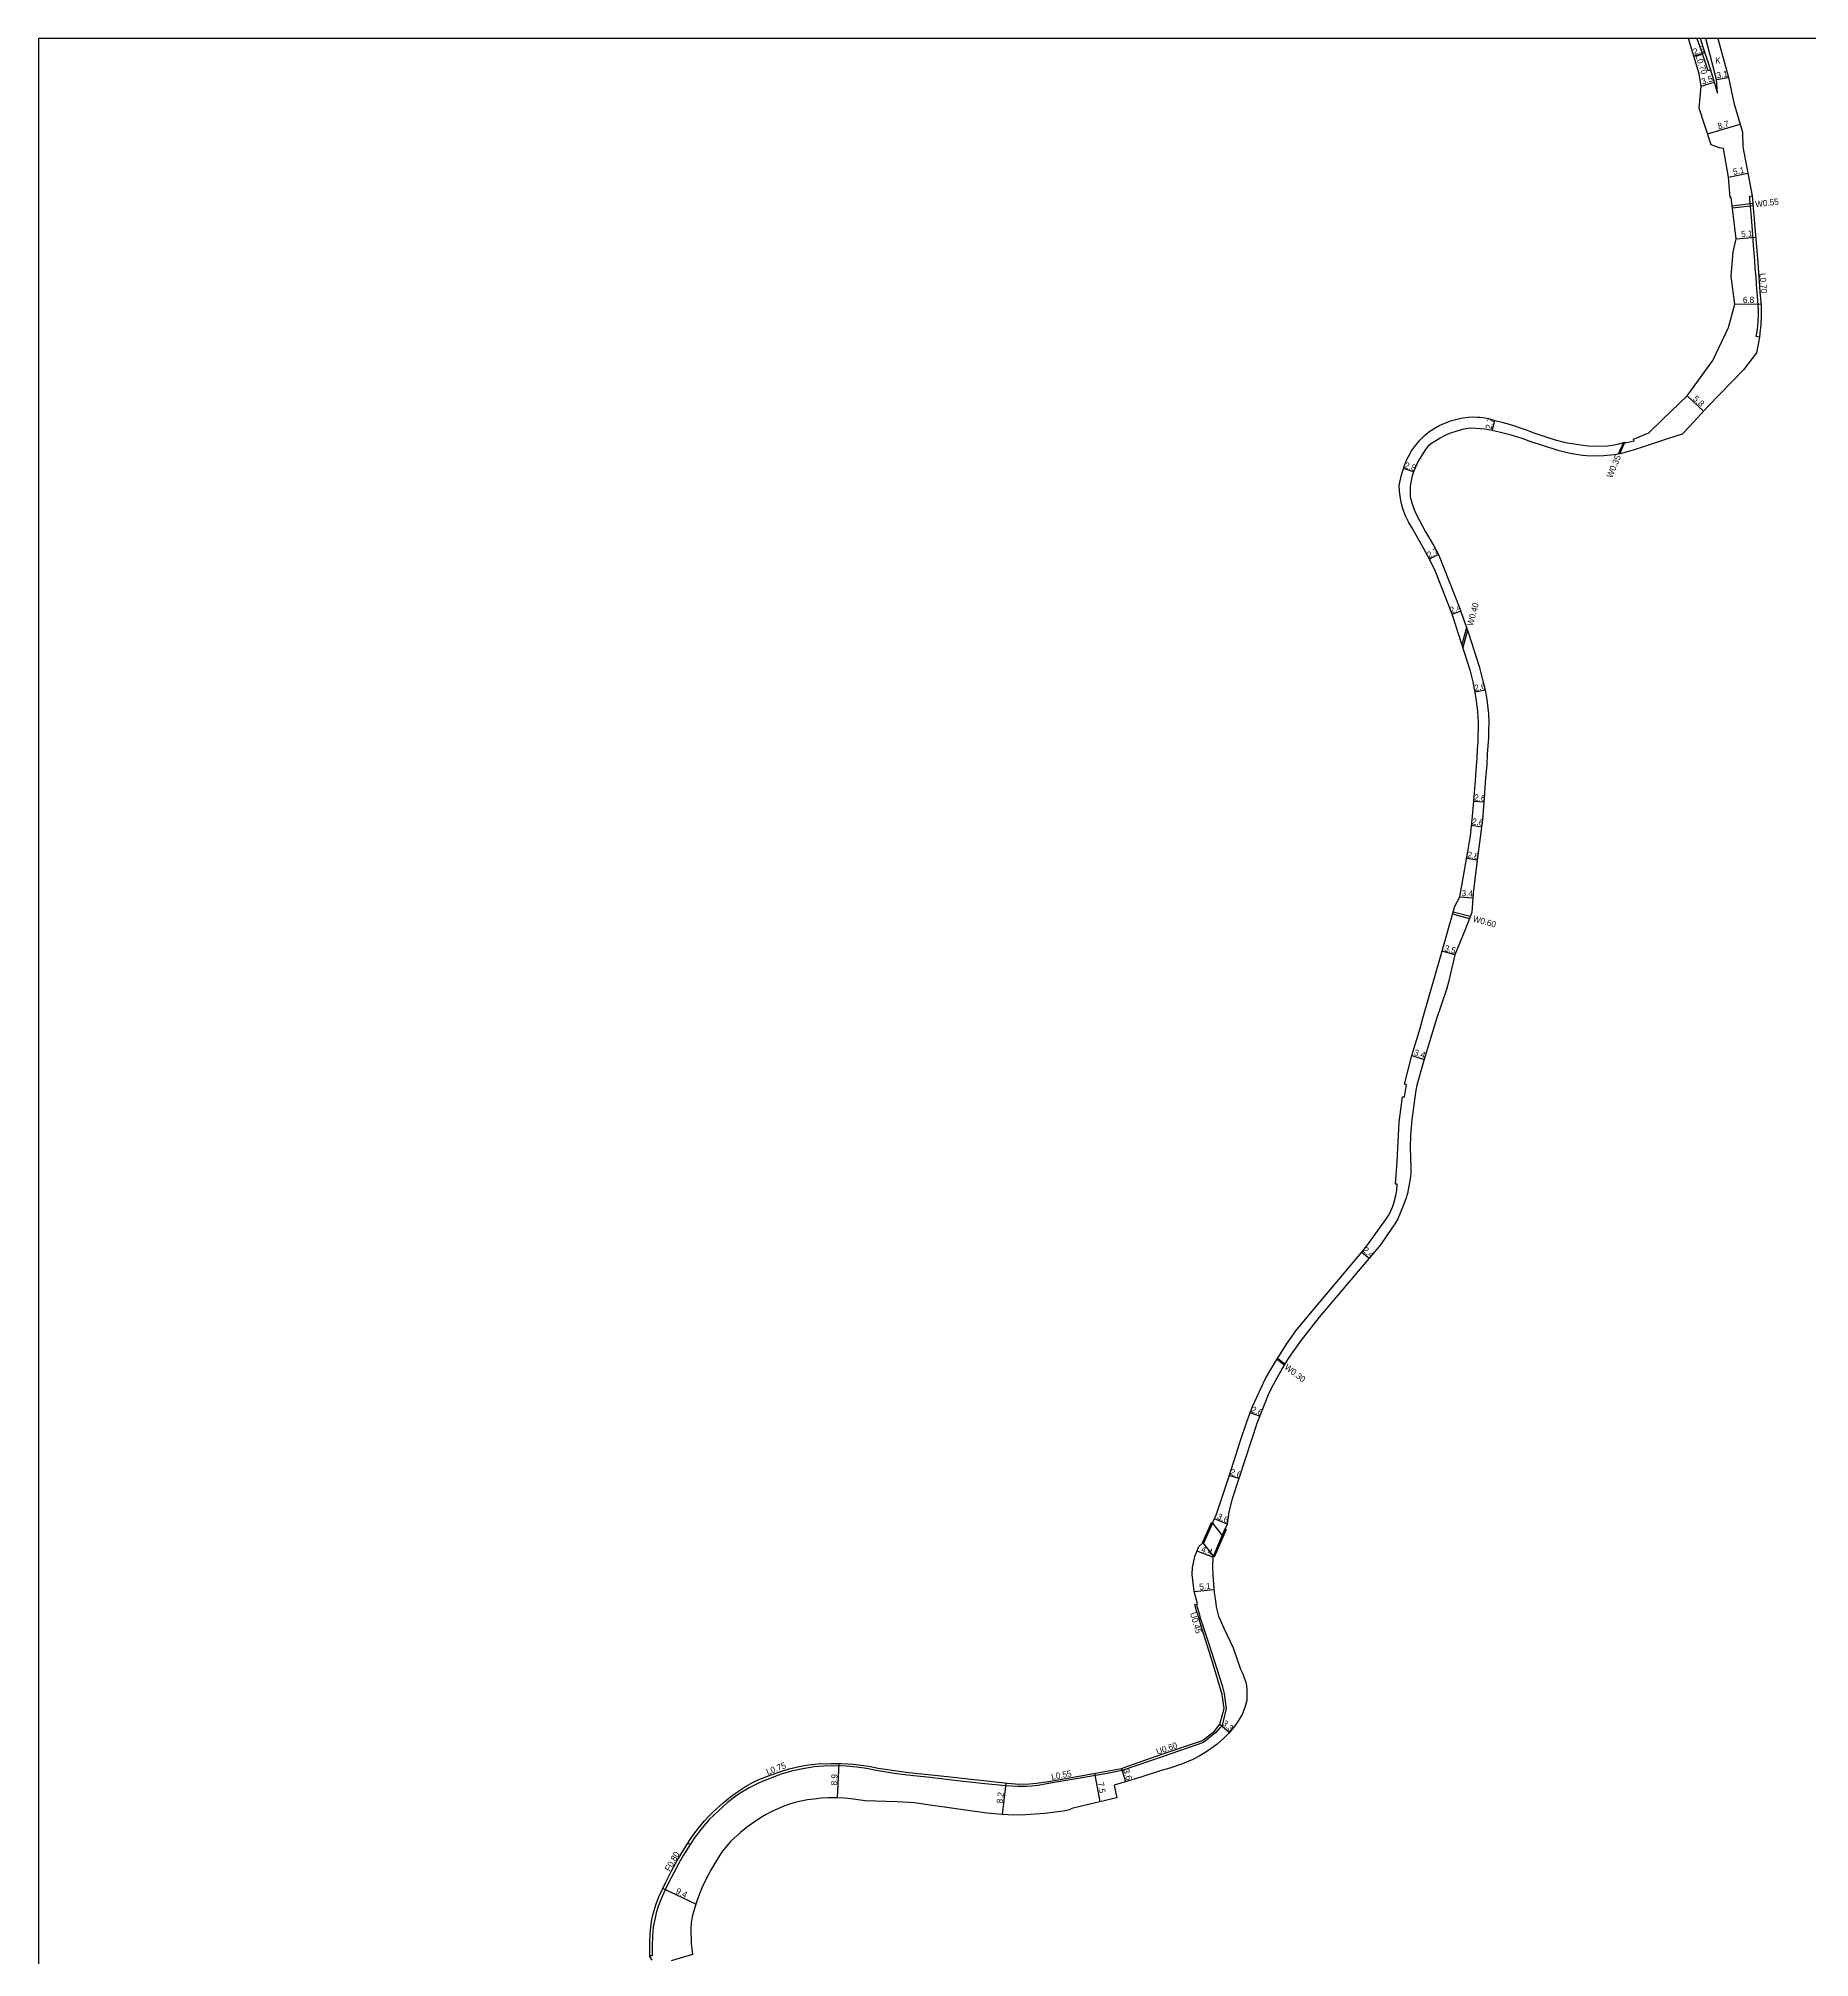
# Model space of a CAD drawing. Header units: metres. Extents: x 0 to 2400, y -93000 to -90000.
# Drawn here: x 800 to 1255.9, y -90494.1 to -90000 of the extents above; entities that cross this region are included whole.
import ezdxf

# ---------------------------------------------------------------- set-up
doc = ezdxf.new("R2010")
doc.units = ezdxf.units.M
doc.header["$LTSCALE"] = 2.5
for name, color, linetype in [('側溝・桝', 7, 'Continuous'), ('図郭', 7, 'Continuous'), ('幅員', 7, 'Continuous'), ('舗装', 7, 'Continuous'), ('道路', 7, 'Continuous')]:
    doc.layers.add(name, color=color, linetype=linetype)
doc.styles.get("Standard").update_dxf_attribs({"font": ''})
doc.styles.get('Standard').set_extended_font_data('@MS PGothic')

msp = doc.modelspace()

# ---------------------------------------------------------------- linework, layer by layer
at = {"layer": '側溝・桝', "ltscale": 0.5, "flags": 128}
for points in [[(1226.89, -90000), (1227.85, -90002.88), (1229.68, -90008.25), (1230.33, -90008.07)], [(1242.95, -90076.88), (1242.14, -90076.73), (1242.4, -90075.45), (1242.58, -90074.02), (1242.65, -90072.9), (1242.73, -90071.22), (1242.71, -90070.14), (1242.65, -90068.62), (1242.56, -90067.67), (1242.45, -90066.18), (1242.33, -90064.54), (1242.25, -90063.4), (1242.1, -90061.35), (1241.91, -90059.15), (1241.75, -90057.15), (1241.56, -90054.33), (1241.36, -90052.06), (1241.14, -90049.37), (1240.9, -90046.03), (1240.66, -90043.29), (1240.53, -90041.47), (1240.49, -90040.6), (1241.13, -90040.55)], [(1241.29, -90042.55), (1235.94, -90043.19)], [(1241.34, -90043.09), (1236.01, -90043.74)], [(1207.97, -90104.03), (1206.6, -90107.06), (1206.6, -90107.06)], [(1207.04, -90106.98), (1208.31, -90103.94)], [(1167.55, -90151.66), (1166.37, -90156.1)], [(1167.79, -90152.33), (1166.6, -90156.8)], [(1120.68, -90341.59), (1118.8, -90340.11)], [(1120.83, -90341.32), (1118.96, -90339.86)], [(1078.94, -90445.97), (1075.09, -90446.72), (1067.58, -90448.01), (1061.47, -90449.07), (1059.14, -90449.47), (1057.35, -90449.77), (1055.7, -90449.93), (1054.41, -90450.04), (1052.12, -90450.08), (1049.11, -90449.91), (1043.59, -90449.33), (1036.54, -90448.56), (1029.52, -90447.77), (1023.68, -90447.16), (1020.24, -90446.67), (1015.62, -90445.92), (1013.18, -90445.43), (1010.62, -90445.04), (1007.91, -90444.82), (1005.62, -90444.73), (1002.14, -90444.79), (999.63, -90445), (996.73, -90445.47), (993.82, -90446.15), (991.19, -90446.92), (988.56, -90447.89), (985.7, -90449), (982.94, -90450.36), (980.23, -90452.06), (977.4, -90454.21), (974.95, -90456.38), (972.77, -90458.46), (970.84, -90460.74), (968.9, -90463.31), (967.73, -90465.03), (967.14, -90464.66)], [(967.73, -90465.03), (965.98, -90467.82), (964.72, -90470), (963.65, -90472.09), (961.95, -90475.35), (960.58, -90478.42), (960.01, -90479.6), (959.55, -90480.94), (959.03, -90482.61), (958.72, -90483.84), (958.26, -90486.22), (958.06, -90488.57), (957.98, -90491.03), (958.01, -90493.61), (957.39, -90493.63)]]:
    msp.add_lwpolyline(points, dxfattribs=at)
at = {"layer": '側溝・桝', "ltscale": 0.5, "elevation": 7.6, "flags": 128}
for points in [[(1168.32, -90226.67), (1164.01, -90225.5)], [(1168.54, -90226.11), (1164.18, -90224.92)], [(1098.04, -90403.08), (1098.28, -90403.92), (1098.71, -90405.3), (1098.73, -90405.43), (1098.97, -90406.34), (1101.34, -90413.61), (1104.64, -90424.05), (1105.23, -90426.15), (1105.45, -90428.07), (1105.69, -90429.94), (1104.94, -90433.21), (1104.67, -90434.23), (1103.06, -90436.16), (1099.92, -90438.74), (1089.52, -90442.31), (1078.94, -90445.97), (1078.77, -90445.39)]]:
    msp.add_lwpolyline(points, dxfattribs=at)
at = {"layer": '図郭'}
msp.add_lwpolyline([(800, -90600), (1600, -90600), (1600, -90000), (800, -90000)], close=True, dxfattribs=at)
at = {"layer": '幅員', "flags": 128}
for points in [[(1226.12, -90004.58), (1228.9, -90003.67)], [(1227.95, -90012.29), (1231.33, -90011.24)], [(1229.59, -90024.56), (1237.97, -90022.11)], [(1234.98, -90035.7), (1240, -90034.72)], [(1236.94, -90051.57), (1241.99, -90051.16)], [(1236.61, -90068.43), (1243.4, -90068.32)], [(1224.37, -90092.06), (1228.61, -90096)], [(1174.14, -90100.92), (1174.87, -90098.36)], [(1153.97, -90111.6), (1151.33, -90110.77)], [(1160.36, -90132.86), (1158.02, -90134.11)], [(1163.84, -90148.23), (1166.05, -90147.44)], [(1172.35, -90167.81), (1169.77, -90168.29)], [(1172.04, -90196.64), (1169.47, -90196.43)], [(1168.86, -90202.6), (1171.46, -90202.95)], [(1170.3, -90211.6), (1167.57, -90211.13)], [(1165.87, -90221.01), (1169.22, -90221.25)], [(1164.6, -90235.98), (1161.27, -90235.02)], [(1153.47, -90261.87), (1156.7, -90262.85)], [(1140.63, -90312.47), (1142.49, -90314.03)], [(1114.33, -90354.74), (1111.92, -90353.83)], [(1108.95, -90370.79), (1106.49, -90369.98)], [(1105.93, -90382.56), (1102.68, -90381.12)], [(1102.3, -90391.03), (1098.21, -90389.47)], [(1097.51, -90399.88), (1102.56, -90399.33)], [(1104.1, -90434.01), (1106.58, -90436.13)], [(1005.64, -90452.99), (1006.08, -90444.11)], [(1073.24, -90454.02), (1071.94, -90446.63)], [(1078.77, -90445.39), (1079.83, -90448.82)], [(1048.15, -90457.3), (1049.05, -90449.18)], [(969.19, -90480.34), (960.72, -90476.31)]]:
    msp.add_lwpolyline(points, dxfattribs=at)
at = {"layer": '幅員'}
msp.add_lwpolyline([(1231.93, -90010.59), (1234.99, -90010.11)], dxfattribs=at)
at = {"layer": '道路', "ltscale": 0.5}
for points in [[(958, -90494.79), (957.39, -90493.84), (957.37, -90492.69), (957.34, -90490.27), (957.43, -90487.8), (957.6, -90486.24), (957.81, -90484.82), (958.07, -90483.4), (958.46, -90481.99), (959, -90480.25), (959.7, -90478.45), (961.5, -90474.66), (962.93, -90471.81), (964.44, -90469.14), (966.01, -90466.44), (967.6, -90463.94), (968.68, -90462.36), (969.88, -90460.8), (971.47, -90458.88), (972.36, -90457.83), (973.58, -90456.63), (976.22, -90454.26), (977.68, -90453.04), (979.39, -90451.77), (981.98, -90450.08), (984.17, -90448.88), (985.4, -90448.28), (988.82, -90446.96), (991.36, -90446.11), (993.27, -90445.55), (995.78, -90444.92), (998.22, -90444.5), (1000.67, -90444.21), (1003.93, -90444.12), (1006.54, -90444.14), (1008.31, -90444.23), (1009.71, -90444.3), (1011.73, -90444.53), (1013.72, -90444.82), (1016.16, -90445.32), (1017.36, -90445.55), (1021.52, -90446.13), (1024, -90446.43), (1033.09, -90447.41), (1049.46, -90449.23), (1052.52, -90449.44), (1055.06, -90449.36), (1056.91, -90449.21), (1058.69, -90448.94), (1060.06, -90448.75), (1070.23, -90446.93), (1075.97, -90445.92), (1078.77, -90445.39), (1080.68, -90444.71), (1085.01, -90443.21), (1089.43, -90441.69), (1099.58, -90438.21), (1102.69, -90435.81), (1104.1, -90434.01), (1105.17, -90429.99), (1104.7, -90426.4), (1103.49, -90422.36), (1102.24, -90418.29), (1100.93, -90413.97), (1099.31, -90408.75), (1098.47, -90406.04), (1098.1, -90404.79), (1097.66, -90403.19), (1098.04, -90403.08), (1098.32, -90402.92), (1097.51, -90399.88), (1097.21, -90397.66), (1096.95, -90395.49), (1097.02, -90393.66), (1097.67, -90390.87), (1098.66, -90388.27), (1099.59, -90387.37), (1099.69, -90387.13), (1099.9, -90387.41), (1103.2, -90379.96), (1103.51, -90379.13), (1106.02, -90371.41), (1107.76, -90366.13), (1109.32, -90361.21), (1111.12, -90355.93), (1112.52, -90352.24), (1115.83, -90345), (1118.36, -90340.81), (1121.43, -90335.92), (1123.11, -90333.55), (1123.64, -90332.77), (1126.09, -90329.71), (1131.5, -90323.27), (1140.63, -90312.47), (1142.17, -90310.56), (1146.85, -90304.05), (1147.7, -90302.79), (1148.49, -90300.9), (1148.85, -90299.9), (1149.41, -90297.92), (1149.66, -90296.61), (1149.76, -90295), (1149.26, -90294.98), (1149.7, -90289.14), (1150.28, -90279.01), (1151.06, -90272.49), (1151.57, -90272.54), (1152.09, -90269.4), (1151.61, -90269.24), (1153.47, -90261.87), (1155.7, -90254.59), (1156.37, -90252.28), (1160.84, -90236.5), (1164.61, -90223.42), (1165.87, -90221.01), (1167.89, -90209.3), (1168.58, -90205.28), (1169.01, -90201.2), (1169.39, -90197.35), (1169.89, -90191.15), (1170.14, -90187.39), (1170.28, -90185.36), (1170.42, -90182.91), (1170.56, -90181.15), (1170.6, -90179.23), (1170.64, -90178.01), (1170.63, -90176.08), (1170.46, -90173.31), (1170.06, -90169.85), (1169.28, -90165.64), (1168.57, -90162.93), (1163.84, -90148.23), (1162.1, -90143.64), (1159.57, -90137.26), (1158.11, -90134.27), (1156.52, -90131.28), (1153.48, -90125.92), (1152.69, -90124.6), (1151.9, -90122.91), (1151.3, -90121.41), (1150.84, -90119.83), (1150.46, -90117.96), (1150.35, -90116.52), (1150.28, -90115.19), (1150.46, -90113.95), (1150.74, -90112.69), (1151.58, -90109.99), (1152.22, -90108.46), (1152.6, -90107.61), (1153.45, -90106.2), (1154.19, -90105.18), (1155.04, -90104.1), (1155.56, -90103.48), (1156.67, -90102.34), (1157.85, -90101.3), (1159.22, -90100.4), (1160.68, -90099.62), (1161.96, -90099.05), (1163.42, -90098.5), (1165.55, -90097.93), (1166.65, -90097.73), (1167.99, -90097.53), (1169.45, -90097.47), (1170.52, -90097.49), (1171.11, -90097.52), (1172.34, -90097.72), (1173.83, -90098.07), (1174.83, -90098.35), (1176.63, -90098.8), (1178.51, -90099.29), (1179.93, -90099.71), (1181.36, -90100.27), (1182.92, -90100.82), (1184.9, -90101.58), (1186.97, -90102.26), (1187.95, -90102.61), (1190.43, -90103.33), (1192.37, -90103.83), (1193.56, -90104.1), (1195.36, -90104.39), (1197.55, -90104.76), (1199, -90104.9), (1200.78, -90104.97), (1203.82, -90104.94), (1204.59, -90104.82), (1206.48, -90104.44), (1208.39, -90103.92), (1208.44, -90104.15), (1210.7, -90103.59), (1210.57, -90103.2), (1214.52, -90101.55), (1218.04, -90098.16), (1224.37, -90092.06), (1230.98, -90082.96), (1235, -90074.47), (1236.61, -90068.43), (1235.69, -90061.19), (1236.23, -90054.99), (1236.94, -90051.57), (1235.67, -90040.95), (1235.41, -90040.95), (1234.98, -90035.7), (1233.76, -90028.32), (1232.66, -90028.19), (1230.53, -90027.41), (1227.43, -90017.95), (1227.95, -90012.29), (1227.43, -90009.16), (1226.12, -90004.58), (1224.74, -90000)], [(1227.7, -90000), (1228.84, -90003.48), (1230.33, -90008.07), (1231.08, -90010.45), (1232.21, -90014.11)], [(1236.36, -90016.63), (1238.57, -90024.17), (1238.68, -90027.93), (1241.13, -90040.52)], [(1241.13, -90040.52), (1242.52, -90057.68), (1243.11, -90065.28), (1243.41, -90068.78), (1243.45, -90071.53), (1243.36, -90073.62), (1243.09, -90075.87), (1242.95, -90076.88), (1242.25, -90080.95), (1238.83, -90085.37), (1229.81, -90094.72), (1225.07, -90099.81), (1223.11, -90101.88), (1219.29, -90103.13), (1215.72, -90104.26), (1213.67, -90104.97), (1210.43, -90106.01), (1207.09, -90106.97), (1205.6, -90107.25), (1202.95, -90107.5), (1199.97, -90107.52), (1198.46, -90107.46), (1197.41, -90107.38), (1194.23, -90106.83), (1192.91, -90106.55), (1191.44, -90106.15), (1189.84, -90105.7), (1188.12, -90105.14), (1186.13, -90104.49), (1184.37, -90103.92), (1181.86, -90103.04), (1179.08, -90102.16), (1176.35, -90101.44), (1174.14, -90100.92), (1172.29, -90100.63), (1170.06, -90100.41), (1168.57, -90100.37), (1166.9, -90100.62), (1165.35, -90101.01), (1163.21, -90101.7), (1162.02, -90102.21), (1160.8, -90102.91), (1159.45, -90103.75), (1158.32, -90104.48), (1157.66, -90105.07), (1157, -90105.83), (1156.23, -90107.06), (1155.81, -90107.7), (1155.16, -90108.85), (1154.44, -90110.39), (1153.97, -90111.6), (1153.62, -90112.58), (1153.33, -90113.84), (1153.1, -90115.36), (1153.03, -90116.54), (1153.05, -90117.44), (1153.09, -90118.04), (1153.5, -90119.59), (1154.03, -90121.09), (1154.62, -90122.49), (1155.44, -90124.15), (1157.04, -90127.06), (1159.19, -90130.67), (1160.36, -90132.86), (1161.99, -90137.02), (1165.68, -90146.38), (1168.07, -90153.1), (1170.87, -90161.67), (1172.35, -90167.81), (1172.8, -90170.23), (1173.2, -90173.91), (1173.28, -90176.13), (1173.23, -90178.15), (1173.19, -90179.98), (1173.06, -90182.15), (1172.92, -90184.3), (1172.78, -90187.05), (1172.48, -90190.38), (1172.04, -90196.64), (1171.7, -90201.2), (1170.3, -90211.6), (1169.3, -90220.06), (1168.94, -90225.08), (1167.14, -90229.72), (1164.6, -90235.98), (1162.91, -90243.01), (1162.4, -90244.87), (1159.85, -90252.44), (1156.61, -90263.15), (1154.82, -90269.51), (1154.57, -90270.78), (1153.52, -90278.3), (1153.14, -90282.35), (1153.08, -90285.65), (1153.21, -90290.71), (1153.25, -90292.17), (1153.19, -90293.08), (1152.36, -90297.38), (1151.96, -90298.75), (1151.28, -90300.54), (1149.86, -90303.89), (1149.29, -90304.92), (1148.37, -90306.31), (1145.4, -90310.57), (1129.69, -90329.23), (1125.05, -90335.12), (1122.89, -90338.12), (1121.53, -90340.11), (1120.16, -90342.47), (1117.38, -90347.43), (1116.52, -90349.18), (1113.7, -90356.34), (1108.95, -90370.79), (1107.27, -90375.97), (1106.44, -90379.38), (1105.93, -90382.56), (1104.7, -90385.45), (1102.3, -90391.03), (1102.21, -90393.5), (1102.26, -90395.57), (1102.34, -90396.81), (1102.41, -90397.95), (1102.64, -90400.08), (1102.85, -90401.63), (1103.03, -90402.93), (1103.18, -90403.78), (1103.54, -90405.48), (1103.77, -90406.18), (1104.17, -90407.13), (1105.13, -90409.26), (1107.55, -90414.34), (1109.43, -90419.86), (1109.99, -90421.03), (1110.37, -90422.05), (1110.68, -90422.96), (1110.93, -90424.08), (1111.04, -90425.19), (1111.03, -90427.94), (1110.53, -90429.72), (1109.79, -90431.53), (1108.46, -90433.71), (1107.89, -90434.54), (1107.35, -90435.24), (1106.32, -90436.44), (1105.14, -90437.63), (1103.39, -90439.14), (1102.13, -90440.1), (1100.75, -90441.08), (1098.72, -90442.26), (1097.09, -90443.11), (1094.51, -90444.22), (1091.24, -90445.31), (1088.71, -90446.06), (1083.98, -90447.53), (1079.47, -90448.93), (1076.91, -90449.71), (1077.6, -90452.97), (1070.31, -90454.73), (1066.01, -90455.72), (1065.42, -90456.1), (1063.77, -90456.42), (1059.05, -90457.01), (1054.05, -90457.39), (1051.09, -90457.44), (1048.15, -90457.3), (1044.13, -90456.88), (1036.78, -90455.86), (1028.93, -90454.77), (1025.52, -90454.3), (1021, -90454.04), (1012.76, -90453.79), (1009.16, -90453.27), (1007.43, -90453.05), (1005.64, -90452.99), (1003.23, -90452.99), (1001.45, -90453.09), (999.63, -90453.29), (997.98, -90453.5), (996.24, -90453.83), (994.78, -90454.2), (993.29, -90454.62), (991.85, -90455.13), (990.48, -90455.68), (988.6, -90456.56), (987.29, -90457.26), (985.84, -90458.15), (983.93, -90459.4), (982.28, -90460.64), (980.72, -90461.91), (978.24, -90464.15), (977.19, -90465.31), (976.02, -90466.78), (974.53, -90469.13), (973.16, -90471.44), (972.08, -90473.45), (970.79, -90476.13), (969.62, -90479.03), (969.19, -90480.34), (968.51, -90482.65), (968.3, -90483.63), (968.05, -90485.12), (967.91, -90486.61), (967.99, -90490.58), (968.25, -90492.46), (968.36, -90493.3), (962.89, -90494.97)]]:
    msp.add_lwpolyline(points, dxfattribs=at)
at = {"layer": '道路'}
for points in [[(1232.21, -90014.11), (1231.93, -90010.59), (1229.18, -90000)], [(1232.22, -90000), (1234.99, -90010.11), (1236.36, -90016.63)]]:
    msp.add_lwpolyline(points, dxfattribs=at)
at = {"layer": '道路', "ltscale": 0.5, "flags": 128}
for points in [[(1101.9, -90382.06), (1102.17, -90382.29), (1099.9, -90387.41), (1099.69, -90387.13)], [(1102.17, -90382.29), (1104.7, -90385.45), (1102.42, -90390.74), (1099.9, -90387.41)], [(1105.72, -90383.91), (1102.63, -90390.99), (1102.42, -90390.74), (1105.48, -90383.62)]]:
    msp.add_lwpolyline(points, close=True, dxfattribs=at)

# ---------------------------------------------------------------- texts
at = {"layer": '側溝・桝'}
for s, rotation, p in [('L0.70', 288.0403, (1226.46, -90004.45)), ('W0.55', 6.8621, (1241.99, -90043.5)), ('L0.70', 274.4569, (1242.97, -90060.49)), ('W0.35', 67.3114, (1205.03, -90113.3)), ('W0.40', 75.0117, (1169.2, -90151.4)), ('W0.60', 344.6613, (1169.07, -90227.35)), ('W0.30', 321.8674, (1120.58, -90342.39)), ('U0.45', 286.6608, (1096.37, -90405.47)), ('U0.60', 19.0743, (1088.03, -90441.91)), ('L0.75', 21.0548, (987.71, -90447.12)), ('L0.55', 10.1343, (1060.86, -90448.35)), ('F0.80', 60.4708, (962.5, -90472.06))]:
    msp.add_text(s, height=1.6, rotation=rotation, dxfattribs=at).set_placement(p)
at = {"layer": '幅員'}
for s, rotation, p in [('2.9', 18.0403, (1226.22, -90004.28)), ('3.5', 17.1639, (1228.34, -90011.91)), ('3.1', 8.8662, (1232.07, -90010.31)), ('8.7', 16.277, (1232.49, -90023.45)), ('5.1', 10.9958, (1236.34, -90035.18)), ('5.1', 4.6423, (1238.32, -90051.2)), ('6.8', 0.9476, (1238.72, -90068.15)), ('5.8', 317.0843, (1225.72, -90092.97)), ('2.7', 74.1747, (1173.92, -90100.79)), ('2.8', 342.6923, (1151.5, -90110.56)), ('2.7', 28.1331, (1157.96, -90133.86)), ('2.4', 19.6051, (1163.63, -90148.04)), ('2.6', 10.5634, (1169.76, -90168.04)), ('2.6', 355.3866, (1169.5, -90196.18)), ('2.6', 352.3266, (1168.93, -90202.35)), ('2.8', 350.223, (1167.71, -90210.9)), ('3.4', 355.8557, (1166.26, -90220.79)), ('3.5', 343.9461, (1161.77, -90234.9)), ('3.4', 343.2037, (1153.91, -90261.75)), ('2.4', 319.9219, (1140.72, -90312.21)), ('2.6', 339.287, (1112.02, -90353.6)), ('2.6', 341.7959, (1106.58, -90369.75)), ('3.6', 336.1231, (1103.24, -90381.1)), ('4.4', 339.121, (1099.11, -90389.54)), ('5.1', 6.2413, (1098.89, -90399.48)), ('3.3', 319.4895, (1104.53, -90434.05)), ('8.9', 87.1237, (1005.55, -90449.82)), ('3.6', 287.2148, (1079.16, -90445.81)), ('8.2', 83.6542, (1048.21, -90454.49)), ('7.5', 279.9821, (1072.62, -90449.04)), ('9.4', 334.5215, (963.89, -90477.54))]:
    msp.add_text(s, height=1.6, rotation=rotation, dxfattribs=at).set_placement(p)
at = {"layer": '舗装'}
msp.add_text('K', height=1.6, dxfattribs=at).set_placement((1231.59, -90006.52))

doc.saveas('drawing.dxf')
